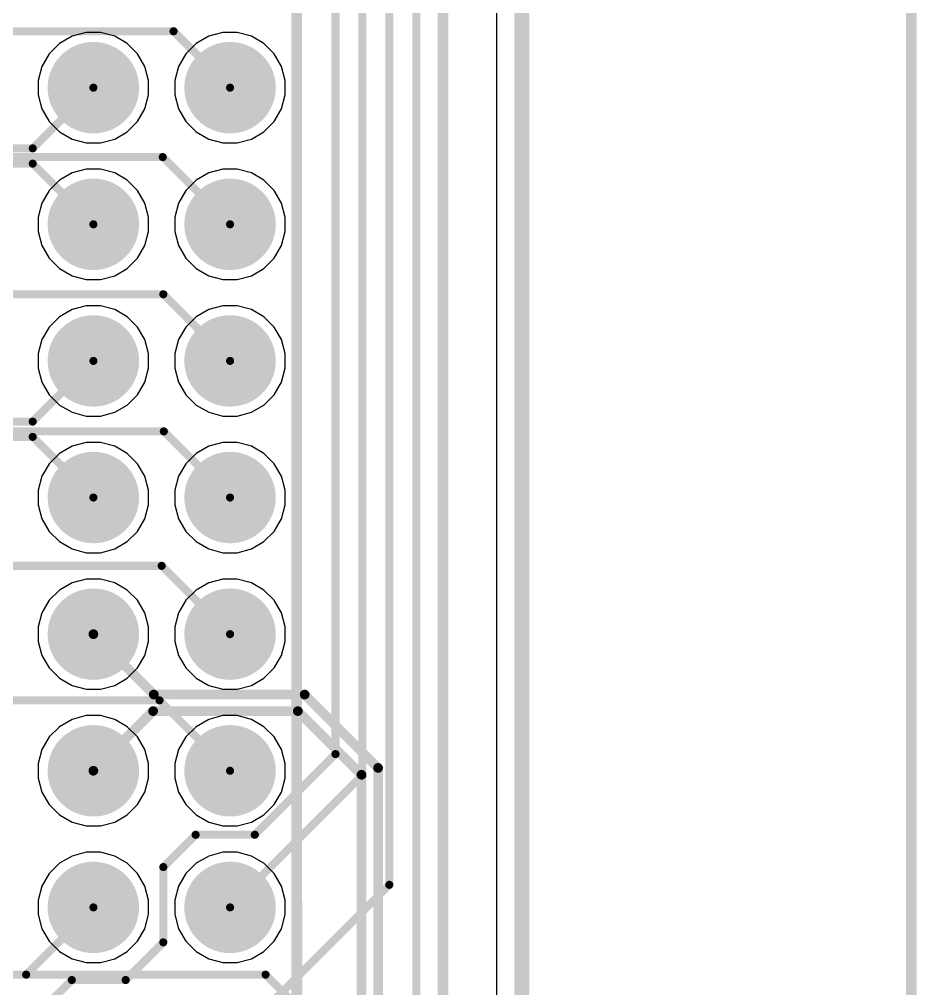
# Model space of a CAD drawing. Header units: inches. Extents: x 0 to 110, y 0 to 95.
# Drawn here: x 92.13 to 108.8, y 39.64 to 57.66 of the extents above; entities that cross this region are included whole.
import ezdxf

# ---------------------------------------------------------------- set-up
doc = ezdxf.new("R2010")
doc.units = ezdxf.units.IN
for name, color, linetype in [('Board Shape', 56, 'Continuous'), ('Bottom Layer', 5, 'Continuous'), ('Bottom Solder', 6, 'Continuous'), ('Int1', 16, 'Continuous'), ('Int2', 76, 'Continuous'), ('Mechanical 13', 56, 'Continuous'), ('Mechanical1', 6, 'Continuous'), ('Multi-Layer', 9, 'Continuous'), ('Pad Holes', 156, 'Continuous'), ('Top Layer', 1, 'Continuous'), ('Top Overlay', 2, 'Continuous'), ('Top Solder', 216, 'Continuous')]:
    doc.layers.add(name, color=color, linetype=linetype)

# ---------------------------------------------------------------- blocks, each defined once
blk = doc.blocks.new('DIN41612_48_3_____________________717')
at = {"layer": 'Bottom Layer'}
h = blk.add_hatch(color=5, dxfattribs=at)
edge = h.paths.add_edge_path()
edge.add_arc((-6.35, 8), 0.825, 0, 360)
h = blk.add_hatch(color=5, dxfattribs=at)
edge = h.paths.add_edge_path()
edge.add_arc((-3.81, 8), 0.825, 0, 360)
h = blk.add_hatch(color=5, dxfattribs=at)
edge = h.paths.add_edge_path()
edge.add_arc((-1.27, 8), 0.825, 0, 360)
h = blk.add_hatch(color=5, dxfattribs=at)
edge = h.paths.add_edge_path()
edge.add_arc((1.27, 8), 0.825, 0, 360)
h = blk.add_hatch(color=5, dxfattribs=at)
edge = h.paths.add_edge_path()
edge.add_arc((3.81, 8), 0.825, 0, 360)
h = blk.add_hatch(color=5, dxfattribs=at)
edge = h.paths.add_edge_path()
edge.add_arc((6.35, 8), 0.825, 0, 360)
h = blk.add_hatch(color=5, dxfattribs=at)
edge = h.paths.add_edge_path()
edge.add_arc((8.89, 8), 0.825, 0, 360)
h = blk.add_hatch(color=5, dxfattribs=at)
edge = h.paths.add_edge_path()
edge.add_arc((-6.35, 5.46), 0.825, 0, 360)
h = blk.add_hatch(color=5, dxfattribs=at)
edge = h.paths.add_edge_path()
edge.add_arc((-3.81, 5.46), 0.825, 0, 360)
h = blk.add_hatch(color=5, dxfattribs=at)
edge = h.paths.add_edge_path()
edge.add_arc((-1.27, 5.46), 0.825, 0, 360)
h = blk.add_hatch(color=5, dxfattribs=at)
edge = h.paths.add_edge_path()
edge.add_arc((1.27, 5.46), 0.825, 0, 360)
h = blk.add_hatch(color=5, dxfattribs=at)
edge = h.paths.add_edge_path()
edge.add_arc((3.81, 5.46), 0.825, 0, 360)
h = blk.add_hatch(color=5, dxfattribs=at)
edge = h.paths.add_edge_path()
edge.add_arc((6.35, 5.46), 0.825, 0, 360)
h = blk.add_hatch(color=5, dxfattribs=at)
edge = h.paths.add_edge_path()
edge.add_arc((8.89, 5.46), 0.825, 0, 360)
at = {"layer": 'Bottom Solder'}
h = blk.add_hatch(color=6, dxfattribs=at)
edge = h.paths.add_edge_path()
edge.add_arc((-6.35, 8), 0.85, 0, 360)
h = blk.add_hatch(color=6, dxfattribs=at)
edge = h.paths.add_edge_path()
edge.add_arc((-3.81, 8), 0.85, 0, 360)
h = blk.add_hatch(color=6, dxfattribs=at)
edge = h.paths.add_edge_path()
edge.add_arc((-1.27, 8), 0.85, 0, 360)
h = blk.add_hatch(color=6, dxfattribs=at)
edge = h.paths.add_edge_path()
edge.add_arc((1.27, 8), 0.85, 0, 360)
h = blk.add_hatch(color=6, dxfattribs=at)
edge = h.paths.add_edge_path()
edge.add_arc((3.81, 8), 0.85, 0, 360)
h = blk.add_hatch(color=6, dxfattribs=at)
edge = h.paths.add_edge_path()
edge.add_arc((6.35, 8), 0.85, 0, 360)
h = blk.add_hatch(color=6, dxfattribs=at)
edge = h.paths.add_edge_path()
edge.add_arc((8.89, 8), 0.85, 0, 360)
h = blk.add_hatch(color=6, dxfattribs=at)
edge = h.paths.add_edge_path()
edge.add_arc((-6.35, 5.46), 0.85, 0, 360)
h = blk.add_hatch(color=6, dxfattribs=at)
edge = h.paths.add_edge_path()
edge.add_arc((-3.81, 5.46), 0.85, 0, 360)
h = blk.add_hatch(color=6, dxfattribs=at)
edge = h.paths.add_edge_path()
edge.add_arc((-1.27, 5.46), 0.85, 0, 360)
h = blk.add_hatch(color=6, dxfattribs=at)
edge = h.paths.add_edge_path()
edge.add_arc((1.27, 5.46), 0.85, 0, 360)
h = blk.add_hatch(color=6, dxfattribs=at)
edge = h.paths.add_edge_path()
edge.add_arc((3.81, 5.46), 0.85, 0, 360)
h = blk.add_hatch(color=6, dxfattribs=at)
edge = h.paths.add_edge_path()
edge.add_arc((6.35, 5.46), 0.85, 0, 360)
h = blk.add_hatch(color=6, dxfattribs=at)
edge = h.paths.add_edge_path()
edge.add_arc((8.89, 5.46), 0.85, 0, 360)
at = {"layer": 'Int1'}
h = blk.add_hatch(color=16, dxfattribs=at)
edge = h.paths.add_edge_path()
edge.add_arc((-6.35, 8), 0.825, 0, 360)
h = blk.add_hatch(color=16, dxfattribs=at)
edge = h.paths.add_edge_path()
edge.add_arc((-3.81, 8), 0.825, 0, 360)
h = blk.add_hatch(color=16, dxfattribs=at)
edge = h.paths.add_edge_path()
edge.add_arc((-1.27, 8), 0.825, 0, 360)
h = blk.add_hatch(color=16, dxfattribs=at)
edge = h.paths.add_edge_path()
edge.add_arc((1.27, 8), 0.825, 0, 360)
h = blk.add_hatch(color=16, dxfattribs=at)
edge = h.paths.add_edge_path()
edge.add_arc((3.81, 8), 0.825, 0, 360)
h = blk.add_hatch(color=16, dxfattribs=at)
edge = h.paths.add_edge_path()
edge.add_arc((6.35, 8), 0.825, 0, 360)
h = blk.add_hatch(color=16, dxfattribs=at)
edge = h.paths.add_edge_path()
edge.add_arc((8.89, 8), 0.825, 0, 360)
h = blk.add_hatch(color=16, dxfattribs=at)
edge = h.paths.add_edge_path()
edge.add_arc((-6.35, 5.46), 0.825, 0, 360)
h = blk.add_hatch(color=16, dxfattribs=at)
edge = h.paths.add_edge_path()
edge.add_arc((-3.81, 5.46), 0.825, 0, 360)
h = blk.add_hatch(color=16, dxfattribs=at)
edge = h.paths.add_edge_path()
edge.add_arc((-1.27, 5.46), 0.825, 0, 360)
h = blk.add_hatch(color=16, dxfattribs=at)
edge = h.paths.add_edge_path()
edge.add_arc((1.27, 5.46), 0.825, 0, 360)
h = blk.add_hatch(color=16, dxfattribs=at)
edge = h.paths.add_edge_path()
edge.add_arc((3.81, 5.46), 0.825, 0, 360)
h = blk.add_hatch(color=16, dxfattribs=at)
edge = h.paths.add_edge_path()
edge.add_arc((6.35, 5.46), 0.825, 0, 360)
h = blk.add_hatch(color=16, dxfattribs=at)
edge = h.paths.add_edge_path()
edge.add_arc((8.89, 5.46), 0.825, 0, 360)
at = {"layer": 'Int2'}
h = blk.add_hatch(color=76, dxfattribs=at)
edge = h.paths.add_edge_path()
edge.add_arc((-6.35, 8), 0.825, 0, 360)
h = blk.add_hatch(color=76, dxfattribs=at)
edge = h.paths.add_edge_path()
edge.add_arc((-3.81, 8), 0.825, 0, 360)
h = blk.add_hatch(color=76, dxfattribs=at)
edge = h.paths.add_edge_path()
edge.add_arc((-1.27, 8), 0.825, 0, 360)
h = blk.add_hatch(color=76, dxfattribs=at)
edge = h.paths.add_edge_path()
edge.add_arc((1.27, 8), 0.825, 0, 360)
h = blk.add_hatch(color=76, dxfattribs=at)
edge = h.paths.add_edge_path()
edge.add_arc((3.81, 8), 0.825, 0, 360)
h = blk.add_hatch(color=76, dxfattribs=at)
edge = h.paths.add_edge_path()
edge.add_arc((6.35, 8), 0.825, 0, 360)
h = blk.add_hatch(color=76, dxfattribs=at)
edge = h.paths.add_edge_path()
edge.add_arc((8.89, 8), 0.825, 0, 360)
h = blk.add_hatch(color=76, dxfattribs=at)
edge = h.paths.add_edge_path()
edge.add_arc((-6.35, 5.46), 0.825, 0, 360)
h = blk.add_hatch(color=76, dxfattribs=at)
edge = h.paths.add_edge_path()
edge.add_arc((-3.81, 5.46), 0.825, 0, 360)
h = blk.add_hatch(color=76, dxfattribs=at)
edge = h.paths.add_edge_path()
edge.add_arc((-1.27, 5.46), 0.825, 0, 360)
h = blk.add_hatch(color=76, dxfattribs=at)
edge = h.paths.add_edge_path()
edge.add_arc((1.27, 5.46), 0.825, 0, 360)
h = blk.add_hatch(color=76, dxfattribs=at)
edge = h.paths.add_edge_path()
edge.add_arc((3.81, 5.46), 0.825, 0, 360)
h = blk.add_hatch(color=76, dxfattribs=at)
edge = h.paths.add_edge_path()
edge.add_arc((6.35, 5.46), 0.825, 0, 360)
h = blk.add_hatch(color=76, dxfattribs=at)
edge = h.paths.add_edge_path()
edge.add_arc((8.89, 5.46), 0.825, 0, 360)
at = {"layer": 'Multi-Layer'}
h = blk.add_hatch(color=9, dxfattribs=at)
edge = h.paths.add_edge_path()
edge.add_arc((-6.35, 8), 0.825, 0, 360)
h = blk.add_hatch(color=9, dxfattribs=at)
edge = h.paths.add_edge_path()
edge.add_arc((-3.81, 8), 0.825, 0, 360)
h = blk.add_hatch(color=9, dxfattribs=at)
edge = h.paths.add_edge_path()
edge.add_arc((-1.27, 8), 0.825, 0, 360)
h = blk.add_hatch(color=9, dxfattribs=at)
edge = h.paths.add_edge_path()
edge.add_arc((1.27, 8), 0.825, 0, 360)
h = blk.add_hatch(color=9, dxfattribs=at)
edge = h.paths.add_edge_path()
edge.add_arc((3.81, 8), 0.825, 0, 360)
h = blk.add_hatch(color=9, dxfattribs=at)
edge = h.paths.add_edge_path()
edge.add_arc((6.35, 8), 0.825, 0, 360)
h = blk.add_hatch(color=9, dxfattribs=at)
edge = h.paths.add_edge_path()
edge.add_arc((8.89, 8), 0.825, 0, 360)
h = blk.add_hatch(color=9, dxfattribs=at)
edge = h.paths.add_edge_path()
edge.add_arc((-6.35, 5.46), 0.825, 0, 360)
h = blk.add_hatch(color=9, dxfattribs=at)
edge = h.paths.add_edge_path()
edge.add_arc((-3.81, 5.46), 0.825, 0, 360)
h = blk.add_hatch(color=9, dxfattribs=at)
edge = h.paths.add_edge_path()
edge.add_arc((-1.27, 5.46), 0.825, 0, 360)
h = blk.add_hatch(color=9, dxfattribs=at)
edge = h.paths.add_edge_path()
edge.add_arc((1.27, 5.46), 0.825, 0, 360)
h = blk.add_hatch(color=9, dxfattribs=at)
edge = h.paths.add_edge_path()
edge.add_arc((3.81, 5.46), 0.825, 0, 360)
h = blk.add_hatch(color=9, dxfattribs=at)
edge = h.paths.add_edge_path()
edge.add_arc((6.35, 5.46), 0.825, 0, 360)
h = blk.add_hatch(color=9, dxfattribs=at)
edge = h.paths.add_edge_path()
edge.add_arc((8.89, 5.46), 0.825, 0, 360)
at = {"layer": 'Pad Holes'}
h = blk.add_hatch(color=7, dxfattribs=at)
edge = h.paths.add_edge_path()
edge.add_arc((-6.35, 8), 0.5, 0, 360)
h = blk.add_hatch(color=7, dxfattribs=at)
edge = h.paths.add_edge_path()
edge.add_arc((-3.81, 8), 0.5, 0, 360)
h = blk.add_hatch(color=7, dxfattribs=at)
edge = h.paths.add_edge_path()
edge.add_arc((-1.27, 8), 0.5, 0, 360)
h = blk.add_hatch(color=7, dxfattribs=at)
edge = h.paths.add_edge_path()
edge.add_arc((1.27, 8), 0.5, 0, 360)
h = blk.add_hatch(color=7, dxfattribs=at)
edge = h.paths.add_edge_path()
edge.add_arc((3.81, 8), 0.5, 0, 360)
h = blk.add_hatch(color=7, dxfattribs=at)
edge = h.paths.add_edge_path()
edge.add_arc((6.35, 8), 0.5, 0, 360)
h = blk.add_hatch(color=7, dxfattribs=at)
edge = h.paths.add_edge_path()
edge.add_arc((8.89, 8), 0.5, 0, 360)
h = blk.add_hatch(color=7, dxfattribs=at)
edge = h.paths.add_edge_path()
edge.add_arc((-6.35, 5.46), 0.5, 0, 360)
h = blk.add_hatch(color=7, dxfattribs=at)
edge = h.paths.add_edge_path()
edge.add_arc((-3.81, 5.46), 0.5, 0, 360)
h = blk.add_hatch(color=7, dxfattribs=at)
edge = h.paths.add_edge_path()
edge.add_arc((-1.27, 5.46), 0.5, 0, 360)
h = blk.add_hatch(color=7, dxfattribs=at)
edge = h.paths.add_edge_path()
edge.add_arc((1.27, 5.46), 0.5, 0, 360)
h = blk.add_hatch(color=7, dxfattribs=at)
edge = h.paths.add_edge_path()
edge.add_arc((3.81, 5.46), 0.5, 0, 360)
h = blk.add_hatch(color=7, dxfattribs=at)
edge = h.paths.add_edge_path()
edge.add_arc((6.35, 5.46), 0.5, 0, 360)
h = blk.add_hatch(color=7, dxfattribs=at)
edge = h.paths.add_edge_path()
edge.add_arc((8.89, 5.46), 0.5, 0, 360)
at = {"layer": 'Top Layer'}
h = blk.add_hatch(color=1, dxfattribs=at)
edge = h.paths.add_edge_path()
edge.add_arc((-6.35, 8), 0.825, 0, 360)
h = blk.add_hatch(color=1, dxfattribs=at)
edge = h.paths.add_edge_path()
edge.add_arc((-3.81, 8), 0.825, 0, 360)
h = blk.add_hatch(color=1, dxfattribs=at)
edge = h.paths.add_edge_path()
edge.add_arc((-1.27, 8), 0.825, 0, 360)
h = blk.add_hatch(color=1, dxfattribs=at)
edge = h.paths.add_edge_path()
edge.add_arc((1.27, 8), 0.825, 0, 360)
h = blk.add_hatch(color=1, dxfattribs=at)
edge = h.paths.add_edge_path()
edge.add_arc((3.81, 8), 0.825, 0, 360)
h = blk.add_hatch(color=1, dxfattribs=at)
edge = h.paths.add_edge_path()
edge.add_arc((6.35, 8), 0.825, 0, 360)
h = blk.add_hatch(color=1, dxfattribs=at)
edge = h.paths.add_edge_path()
edge.add_arc((8.89, 8), 0.825, 0, 360)
h = blk.add_hatch(color=1, dxfattribs=at)
edge = h.paths.add_edge_path()
edge.add_arc((-6.35, 5.46), 0.825, 0, 360)
h = blk.add_hatch(color=1, dxfattribs=at)
edge = h.paths.add_edge_path()
edge.add_arc((-3.81, 5.46), 0.825, 0, 360)
h = blk.add_hatch(color=1, dxfattribs=at)
edge = h.paths.add_edge_path()
edge.add_arc((-1.27, 5.46), 0.825, 0, 360)
h = blk.add_hatch(color=1, dxfattribs=at)
edge = h.paths.add_edge_path()
edge.add_arc((1.27, 5.46), 0.825, 0, 360)
h = blk.add_hatch(color=1, dxfattribs=at)
edge = h.paths.add_edge_path()
edge.add_arc((3.81, 5.46), 0.825, 0, 360)
h = blk.add_hatch(color=1, dxfattribs=at)
edge = h.paths.add_edge_path()
edge.add_arc((6.35, 5.46), 0.825, 0, 360)
h = blk.add_hatch(color=1, dxfattribs=at)
edge = h.paths.add_edge_path()
edge.add_arc((8.89, 5.46), 0.825, 0, 360)
at = {"layer": 'Top Solder'}
h = blk.add_hatch(color=216, dxfattribs=at)
edge = h.paths.add_edge_path()
edge.add_arc((-6.35, 8), 0.85, 0, 360)
h = blk.add_hatch(color=216, dxfattribs=at)
edge = h.paths.add_edge_path()
edge.add_arc((-3.81, 8), 0.85, 0, 360)
h = blk.add_hatch(color=216, dxfattribs=at)
edge = h.paths.add_edge_path()
edge.add_arc((-1.27, 8), 0.85, 0, 360)
h = blk.add_hatch(color=216, dxfattribs=at)
edge = h.paths.add_edge_path()
edge.add_arc((1.27, 8), 0.85, 0, 360)
h = blk.add_hatch(color=216, dxfattribs=at)
edge = h.paths.add_edge_path()
edge.add_arc((3.81, 8), 0.85, 0, 360)
h = blk.add_hatch(color=216, dxfattribs=at)
edge = h.paths.add_edge_path()
edge.add_arc((6.35, 8), 0.85, 0, 360)
h = blk.add_hatch(color=216, dxfattribs=at)
edge = h.paths.add_edge_path()
edge.add_arc((8.89, 8), 0.85, 0, 360)
h = blk.add_hatch(color=216, dxfattribs=at)
edge = h.paths.add_edge_path()
edge.add_arc((-6.35, 5.46), 0.85, 0, 360)
h = blk.add_hatch(color=216, dxfattribs=at)
edge = h.paths.add_edge_path()
edge.add_arc((-3.81, 5.46), 0.85, 0, 360)
h = blk.add_hatch(color=216, dxfattribs=at)
edge = h.paths.add_edge_path()
edge.add_arc((-1.27, 5.46), 0.85, 0, 360)
h = blk.add_hatch(color=216, dxfattribs=at)
edge = h.paths.add_edge_path()
edge.add_arc((1.27, 5.46), 0.85, 0, 360)
h = blk.add_hatch(color=216, dxfattribs=at)
edge = h.paths.add_edge_path()
edge.add_arc((3.81, 5.46), 0.85, 0, 360)
h = blk.add_hatch(color=216, dxfattribs=at)
edge = h.paths.add_edge_path()
edge.add_arc((6.35, 5.46), 0.85, 0, 360)
h = blk.add_hatch(color=216, dxfattribs=at)
edge = h.paths.add_edge_path()
edge.add_arc((8.89, 5.46), 0.85, 0, 360)
at = {"layer": 'Mechanical 13'}
for points in [[(-26.6, 0, 0.2, 0.2, 0), (36, 0, 0.2, 0.2, 0)], [(-23.4, -7.2, 0.2, 0.2, 0), (23.4, -7.2, 0.2, 0.2, 0)]]:
    blk.add_lwpolyline(points, format="xyseb", dxfattribs=at)
at = {"layer": 'Top Overlay'}
blk.add_lwpolyline([(21.5, 4.226, 0.2, 0.2, 0), (-21.5, 4.216, 0.2, 0.2, 0)], format="xyseb", dxfattribs=at)

msp = doc.modelspace()

# ---------------------------------------------------------------- linework, layer by layer
at = {"layer": 'Board Shape'}
msp.add_lwpolyline([(101.4, 18.8, 0.15, 0.15, 0), (101.4, 76.2, 0.15, 0.15, 0)], format="xyseb", dxfattribs=at)
at = {"layer": 'Bottom Layer'}
for points in [[(92.372, 55.262, 0.15, 0.15, 0), (93.5, 56.39, 0.15, 0.15, 0)], [(88.14, 55.262, 0.15, 0.15, 0), (92.372, 55.262, 0.15, 0.15, 0)], [(88.022, 54.978, 0.15, 0.15, 0), (92.372, 54.978, 0.15, 0.15, 0)], [(92.372, 54.978, 0.15, 0.15, 0), (93.5, 53.85, 0.15, 0.15, 0)], [(92.372, 50.182, 0.15, 0.15, 0), (93.5, 51.31, 0.15, 0.15, 0)], [(90.118, 50.182, 0.15, 0.15, 0), (92.372, 50.182, 0.15, 0.15, 0)], [(90, 49.898, 0.15, 0.15, 0), (92.372, 49.898, 0.15, 0.15, 0)], [(92.372, 49.898, 0.15, 0.15, 0), (93.5, 48.77, 0.15, 0.15, 0)], [(93.5, 46.23, 0.18, 0.18, 0), (94.623, 45.107, 0.18, 0.18, 0)], [(94.623, 45.107, 0.18, 0.18, 0), (97.427, 45.107, 0.18, 0.18, 0)], [(97.427, 45.107, 0.18, 0.18, 0), (98.791, 43.743, 0.18, 0.18, 0)], [(93.5, 43.69, 0.18, 0.18, 0), (94.61, 44.8, 0.18, 0.18, 0)], [(94.61, 44.8, 0.18, 0.18, 0), (97.3, 44.8, 0.18, 0.18, 0)], [(97.3, 44.8, 0.18, 0.18, 0), (98.484, 43.616, 0.18, 0.18, 0)], [(98.791, 32.423, 0.18, 0.18, 0), (98.791, 43.743, 0.18, 0.18, 0)], [(98.484, 32.423, 0.18, 0.18, 0), (98.484, 43.616, 0.18, 0.18, 0)], [(63, 39.9, 0.15, 0.15, 0), (96.7, 39.9, 0.15, 0.15, 0)], [(96.7, 39.9, 0.15, 0.15, 0), (97.4, 39.2, 0.15, 0.15, 0)]]:
    msp.add_lwpolyline(points, format="xyseb", dxfattribs=at)
for points in [[(93.463, 56.39, 0.075, 0.075, 1), (93.538, 56.39, 0.075, 0.075, 1)], [(92.335, 55.262, 0.075, 0.075, 1), (92.41, 55.262, 0.075, 0.075, 1)], [(92.335, 55.262, 0.075, 0.075, 1), (92.41, 55.262, 0.075, 0.075, 1)], [(92.335, 54.978, 0.075, 0.075, 1), (92.41, 54.978, 0.075, 0.075, 1)], [(92.335, 54.978, 0.075, 0.075, 1), (92.41, 54.978, 0.075, 0.075, 1)], [(93.463, 53.85, 0.075, 0.075, 1), (93.538, 53.85, 0.075, 0.075, 1)], [(93.463, 51.31, 0.075, 0.075, 1), (93.538, 51.31, 0.075, 0.075, 1)], [(92.335, 50.182, 0.075, 0.075, 1), (92.41, 50.182, 0.075, 0.075, 1)], [(92.335, 50.182, 0.075, 0.075, 1), (92.41, 50.182, 0.075, 0.075, 1)], [(92.335, 49.898, 0.075, 0.075, 1), (92.41, 49.898, 0.075, 0.075, 1)], [(92.335, 49.898, 0.075, 0.075, 1), (92.41, 49.898, 0.075, 0.075, 1)], [(93.463, 48.77, 0.075, 0.075, 1), (93.538, 48.77, 0.075, 0.075, 1)], [(93.455, 46.23, 0.09, 0.09, 1), (93.545, 46.23, 0.09, 0.09, 1)], [(94.578, 45.107, 0.09, 0.09, 1), (94.668, 45.107, 0.09, 0.09, 1)], [(94.578, 45.107, 0.09, 0.09, 1), (94.668, 45.107, 0.09, 0.09, 1)], [(97.382, 45.107, 0.09, 0.09, 1), (97.472, 45.107, 0.09, 0.09, 1)], [(97.382, 45.107, 0.09, 0.09, 1), (97.472, 45.107, 0.09, 0.09, 1)], [(94.565, 44.8, 0.09, 0.09, 1), (94.655, 44.8, 0.09, 0.09, 1)], [(94.565, 44.8, 0.09, 0.09, 1), (94.655, 44.8, 0.09, 0.09, 1)], [(97.255, 44.8, 0.09, 0.09, 1), (97.345, 44.8, 0.09, 0.09, 1)], [(97.255, 44.8, 0.09, 0.09, 1), (97.345, 44.8, 0.09, 0.09, 1)], [(98.746, 43.743, 0.09, 0.09, 1), (98.836, 43.743, 0.09, 0.09, 1)], [(98.746, 43.743, 0.09, 0.09, 1), (98.836, 43.743, 0.09, 0.09, 1)], [(93.455, 43.69, 0.09, 0.09, 1), (93.545, 43.69, 0.09, 0.09, 1)], [(98.439, 43.616, 0.09, 0.09, 1), (98.529, 43.616, 0.09, 0.09, 1)], [(98.439, 43.616, 0.09, 0.09, 1), (98.529, 43.616, 0.09, 0.09, 1)], [(96.663, 39.9, 0.075, 0.075, 1), (96.738, 39.9, 0.075, 0.075, 1)], [(96.663, 39.9, 0.075, 0.075, 1), (96.738, 39.9, 0.075, 0.075, 1)]]:
    msp.add_lwpolyline(points, format="xyseb", close=True, dxfattribs=at)
at = {"layer": 'Int1'}
for p, q in [((100.992, 76.2), (100.992, 18.8)), ((93.104, 57.345), (92.871, 57.21)), ((93.365, 57.415), (93.104, 57.345)), ((93.635, 57.415), (93.365, 57.415)), ((93.896, 57.345), (93.635, 57.415)), ((94.129, 57.21), (93.896, 57.345)), ((95.644, 57.345), (95.411, 57.21)), ((95.905, 57.415), (95.644, 57.345)), ((96.175, 57.415), (95.905, 57.415)), ((96.436, 57.345), (96.175, 57.415)), ((96.669, 57.21), (96.436, 57.345)), ((92.871, 57.21), (92.68, 57.019)), ((94.32, 57.019), (94.129, 57.21)), ((95.411, 57.21), (95.22, 57.019)), ((96.86, 57.019), (96.669, 57.21)), ((92.68, 57.019), (92.545, 56.786)), ((94.455, 56.786), (94.32, 57.019)), ((95.22, 57.019), (95.085, 56.786)), ((96.995, 56.786), (96.86, 57.019)), ((92.545, 56.786), (92.475, 56.525)), ((94.525, 56.525), (94.455, 56.786)), ((95.085, 56.786), (95.015, 56.525)), ((97.065, 56.525), (96.995, 56.786)), ((92.475, 56.525), (92.475, 56.255)), ((94.525, 56.255), (94.525, 56.525)), ((95.015, 56.525), (95.015, 56.255)), ((97.065, 56.255), (97.065, 56.525)), ((92.475, 56.255), (92.545, 55.994)), ((94.455, 55.994), (94.525, 56.255)), ((95.015, 56.255), (95.085, 55.994)), ((96.995, 55.994), (97.065, 56.255)), ((92.545, 55.994), (92.68, 55.761)), ((94.32, 55.761), (94.455, 55.994)), ((95.085, 55.994), (95.22, 55.761)), ((96.86, 55.761), (96.995, 55.994)), ((92.68, 55.761), (92.871, 55.57)), ((94.129, 55.57), (94.32, 55.761)), ((95.22, 55.761), (95.411, 55.57)), ((96.669, 55.57), (96.86, 55.761)), ((92.871, 55.57), (93.104, 55.435)), ((93.896, 55.435), (94.129, 55.57)), ((95.411, 55.57), (95.644, 55.435)), ((96.436, 55.435), (96.669, 55.57)), ((93.104, 55.435), (93.365, 55.365)), ((93.365, 55.365), (93.635, 55.365)), ((93.635, 55.365), (93.896, 55.435)), ((95.644, 55.435), (95.905, 55.365)), ((95.905, 55.365), (96.175, 55.365)), ((96.175, 55.365), (96.436, 55.435)), ((93.104, 54.805), (92.871, 54.67)), ((93.365, 54.875), (93.104, 54.805)), ((93.635, 54.875), (93.365, 54.875)), ((93.896, 54.805), (93.635, 54.875)), ((94.129, 54.67), (93.896, 54.805)), ((95.644, 54.805), (95.411, 54.67)), ((95.905, 54.875), (95.644, 54.805)), ((96.175, 54.875), (95.905, 54.875)), ((96.436, 54.805), (96.175, 54.875)), ((96.669, 54.67), (96.436, 54.805)), ((92.871, 54.67), (92.68, 54.479)), ((94.32, 54.479), (94.129, 54.67)), ((95.411, 54.67), (95.22, 54.479)), ((96.86, 54.479), (96.669, 54.67)), ((92.68, 54.479), (92.545, 54.246)), ((94.455, 54.246), (94.32, 54.479)), ((95.22, 54.479), (95.085, 54.246)), ((96.995, 54.246), (96.86, 54.479)), ((92.545, 54.246), (92.475, 53.985)), ((94.525, 53.985), (94.455, 54.246)), ((95.085, 54.246), (95.015, 53.985)), ((97.065, 53.985), (96.995, 54.246)), ((92.475, 53.985), (92.475, 53.715)), ((94.525, 53.715), (94.525, 53.985)), ((95.015, 53.985), (95.015, 53.715)), ((97.065, 53.715), (97.065, 53.985)), ((92.475, 53.715), (92.545, 53.454)), ((94.455, 53.454), (94.525, 53.715)), ((95.015, 53.715), (95.085, 53.454)), ((96.995, 53.454), (97.065, 53.715)), ((92.545, 53.454), (92.68, 53.221)), ((94.32, 53.221), (94.455, 53.454)), ((95.085, 53.454), (95.22, 53.221)), ((96.86, 53.221), (96.995, 53.454)), ((92.68, 53.221), (92.871, 53.03)), ((94.129, 53.03), (94.32, 53.221)), ((95.22, 53.221), (95.411, 53.03)), ((96.669, 53.03), (96.86, 53.221)), ((92.871, 53.03), (93.104, 52.895)), ((93.896, 52.895), (94.129, 53.03)), ((95.411, 53.03), (95.644, 52.895)), ((96.436, 52.895), (96.669, 53.03)), ((93.104, 52.895), (93.365, 52.825)), ((93.365, 52.825), (93.635, 52.825)), ((93.635, 52.825), (93.896, 52.895)), ((95.644, 52.895), (95.905, 52.825)), ((95.905, 52.825), (96.175, 52.825)), ((96.175, 52.825), (96.436, 52.895)), ((93.104, 52.265), (92.871, 52.13)), ((93.365, 52.335), (93.104, 52.265)), ((93.635, 52.335), (93.365, 52.335)), ((93.896, 52.265), (93.635, 52.335)), ((94.129, 52.13), (93.896, 52.265)), ((95.644, 52.265), (95.411, 52.13)), ((95.905, 52.335), (95.644, 52.265)), ((96.175, 52.335), (95.905, 52.335)), ((96.436, 52.265), (96.175, 52.335)), ((96.669, 52.13), (96.436, 52.265)), ((92.871, 52.13), (92.68, 51.939)), ((94.32, 51.939), (94.129, 52.13)), ((95.411, 52.13), (95.22, 51.939)), ((96.86, 51.939), (96.669, 52.13)), ((92.68, 51.939), (92.545, 51.706)), ((94.455, 51.706), (94.32, 51.939)), ((95.22, 51.939), (95.085, 51.706)), ((96.995, 51.706), (96.86, 51.939)), ((92.545, 51.706), (92.475, 51.445)), ((94.525, 51.445), (94.455, 51.706)), ((95.085, 51.706), (95.015, 51.445)), ((97.065, 51.445), (96.995, 51.706)), ((92.475, 51.445), (92.475, 51.175)), ((94.525, 51.175), (94.525, 51.445)), ((95.015, 51.445), (95.015, 51.175)), ((97.065, 51.175), (97.065, 51.445)), ((92.475, 51.175), (92.545, 50.914)), ((94.455, 50.914), (94.525, 51.175)), ((95.015, 51.175), (95.085, 50.914)), ((96.995, 50.914), (97.065, 51.175)), ((92.545, 50.914), (92.68, 50.681)), ((94.32, 50.681), (94.455, 50.914)), ((95.085, 50.914), (95.22, 50.681)), ((96.86, 50.681), (96.995, 50.914)), ((92.68, 50.681), (92.871, 50.49)), ((94.129, 50.49), (94.32, 50.681)), ((95.22, 50.681), (95.411, 50.49)), ((96.669, 50.49), (96.86, 50.681)), ((92.871, 50.49), (93.104, 50.355)), ((93.896, 50.355), (94.129, 50.49)), ((95.411, 50.49), (95.644, 50.355)), ((96.436, 50.355), (96.669, 50.49)), ((93.104, 50.355), (93.365, 50.285)), ((93.365, 50.285), (93.635, 50.285)), ((93.635, 50.285), (93.896, 50.355)), ((95.644, 50.355), (95.905, 50.285)), ((95.905, 50.285), (96.175, 50.285)), ((96.175, 50.285), (96.436, 50.355)), ((93.365, 49.795), (93.104, 49.725)), ((93.635, 49.795), (93.365, 49.795)), ((93.896, 49.725), (93.635, 49.795)), ((95.905, 49.795), (95.644, 49.725)), ((96.175, 49.795), (95.905, 49.795)), ((96.436, 49.725), (96.175, 49.795)), ((92.871, 49.59), (92.68, 49.399)), ((93.104, 49.725), (92.871, 49.59)), ((94.129, 49.59), (93.896, 49.725)), ((94.32, 49.399), (94.129, 49.59)), ((95.411, 49.59), (95.22, 49.399)), ((95.644, 49.725), (95.411, 49.59)), ((96.669, 49.59), (96.436, 49.725)), ((96.86, 49.399), (96.669, 49.59)), ((92.68, 49.399), (92.545, 49.166)), ((94.455, 49.166), (94.32, 49.399)), ((95.22, 49.399), (95.085, 49.166)), ((96.995, 49.166), (96.86, 49.399)), ((92.545, 49.166), (92.475, 48.905)), ((94.525, 48.905), (94.455, 49.166)), ((95.085, 49.166), (95.015, 48.905)), ((97.065, 48.905), (96.995, 49.166)), ((92.475, 48.905), (92.475, 48.635)), ((94.525, 48.635), (94.525, 48.905)), ((95.015, 48.905), (95.015, 48.635)), ((97.065, 48.635), (97.065, 48.905)), ((92.475, 48.635), (92.545, 48.374)), ((94.455, 48.374), (94.525, 48.635)), ((95.015, 48.635), (95.085, 48.374)), ((96.995, 48.374), (97.065, 48.635)), ((92.545, 48.374), (92.68, 48.141)), ((94.32, 48.141), (94.455, 48.374)), ((95.085, 48.374), (95.22, 48.141)), ((96.86, 48.141), (96.995, 48.374)), ((92.68, 48.141), (92.871, 47.95)), ((94.129, 47.95), (94.32, 48.141)), ((95.22, 48.141), (95.411, 47.95)), ((96.669, 47.95), (96.86, 48.141)), ((92.871, 47.95), (93.104, 47.815)), ((93.896, 47.815), (94.129, 47.95)), ((95.411, 47.95), (95.644, 47.815)), ((96.436, 47.815), (96.669, 47.95)), ((93.104, 47.815), (93.365, 47.745)), ((93.635, 47.745), (93.896, 47.815)), ((95.644, 47.815), (95.905, 47.745)), ((96.175, 47.745), (96.436, 47.815)), ((93.365, 47.745), (93.635, 47.745)), ((95.905, 47.745), (96.175, 47.745)), ((93.365, 47.255), (93.104, 47.185)), ((93.635, 47.255), (93.365, 47.255)), ((93.896, 47.185), (93.635, 47.255)), ((95.905, 47.255), (95.644, 47.185)), ((96.175, 47.255), (95.905, 47.255)), ((96.436, 47.185), (96.175, 47.255)), ((92.871, 47.05), (92.68, 46.859)), ((93.104, 47.185), (92.871, 47.05)), ((94.129, 47.05), (93.896, 47.185)), ((94.32, 46.859), (94.129, 47.05)), ((95.411, 47.05), (95.22, 46.859)), ((95.644, 47.185), (95.411, 47.05)), ((96.669, 47.05), (96.436, 47.185)), ((96.86, 46.859), (96.669, 47.05)), ((92.68, 46.859), (92.545, 46.626)), ((94.455, 46.626), (94.32, 46.859)), ((95.22, 46.859), (95.085, 46.626)), ((96.995, 46.626), (96.86, 46.859)), ((92.545, 46.626), (92.475, 46.365)), ((94.525, 46.365), (94.455, 46.626)), ((95.085, 46.626), (95.015, 46.365)), ((97.065, 46.365), (96.995, 46.626)), ((92.475, 46.365), (92.475, 46.095)), ((94.525, 46.095), (94.525, 46.365)), ((95.015, 46.365), (95.015, 46.095)), ((97.065, 46.095), (97.065, 46.365)), ((92.475, 46.095), (92.545, 45.834)), ((94.455, 45.834), (94.525, 46.095)), ((95.015, 46.095), (95.085, 45.834)), ((96.995, 45.834), (97.065, 46.095)), ((92.545, 45.834), (92.68, 45.601)), ((94.32, 45.601), (94.455, 45.834)), ((95.085, 45.834), (95.22, 45.601)), ((96.86, 45.601), (96.995, 45.834)), ((92.68, 45.601), (92.871, 45.41)), ((94.129, 45.41), (94.32, 45.601)), ((95.22, 45.601), (95.411, 45.41)), ((96.669, 45.41), (96.86, 45.601)), ((92.871, 45.41), (93.104, 45.275)), ((93.104, 45.275), (93.365, 45.205)), ((93.635, 45.205), (93.896, 45.275)), ((93.896, 45.275), (94.129, 45.41)), ((95.411, 45.41), (95.644, 45.275)), ((95.644, 45.275), (95.905, 45.205)), ((96.175, 45.205), (96.436, 45.275)), ((96.436, 45.275), (96.669, 45.41)), ((93.365, 45.205), (93.635, 45.205)), ((95.905, 45.205), (96.175, 45.205)), ((93.365, 44.715), (93.104, 44.645)), ((93.635, 44.715), (93.365, 44.715)), ((93.896, 44.645), (93.635, 44.715)), ((95.905, 44.715), (95.644, 44.645)), ((96.175, 44.715), (95.905, 44.715)), ((96.436, 44.645), (96.175, 44.715)), ((92.871, 44.51), (92.68, 44.319)), ((93.104, 44.645), (92.871, 44.51)), ((94.129, 44.51), (93.896, 44.645)), ((94.32, 44.319), (94.129, 44.51)), ((95.411, 44.51), (95.22, 44.319)), ((95.644, 44.645), (95.411, 44.51)), ((96.669, 44.51), (96.436, 44.645)), ((96.86, 44.319), (96.669, 44.51)), ((92.68, 44.319), (92.545, 44.086)), ((94.455, 44.086), (94.32, 44.319)), ((95.22, 44.319), (95.085, 44.086)), ((96.995, 44.086), (96.86, 44.319)), ((92.545, 44.086), (92.475, 43.825)), ((94.525, 43.825), (94.455, 44.086)), ((95.085, 44.086), (95.015, 43.825)), ((97.065, 43.825), (96.995, 44.086)), ((92.475, 43.825), (92.475, 43.555)), ((94.525, 43.555), (94.525, 43.825)), ((95.015, 43.825), (95.015, 43.555)), ((97.065, 43.555), (97.065, 43.825)), ((92.475, 43.555), (92.545, 43.294)), ((94.455, 43.294), (94.525, 43.555)), ((95.015, 43.555), (95.085, 43.294)), ((96.995, 43.294), (97.065, 43.555)), ((92.545, 43.294), (92.68, 43.061)), ((94.32, 43.061), (94.455, 43.294)), ((95.085, 43.294), (95.22, 43.061)), ((96.86, 43.061), (96.995, 43.294)), ((92.68, 43.061), (92.871, 42.87)), ((94.129, 42.87), (94.32, 43.061)), ((95.22, 43.061), (95.411, 42.87)), ((96.669, 42.87), (96.86, 43.061)), ((92.871, 42.87), (93.104, 42.735)), ((93.104, 42.735), (93.365, 42.665)), ((93.635, 42.665), (93.896, 42.735)), ((93.896, 42.735), (94.129, 42.87)), ((95.411, 42.87), (95.644, 42.735)), ((95.644, 42.735), (95.905, 42.665)), ((96.175, 42.665), (96.436, 42.735)), ((96.436, 42.735), (96.669, 42.87)), ((93.365, 42.665), (93.635, 42.665)), ((95.905, 42.665), (96.175, 42.665)), ((93.365, 42.175), (93.104, 42.105)), ((93.635, 42.175), (93.365, 42.175)), ((93.896, 42.105), (93.635, 42.175)), ((95.905, 42.175), (95.644, 42.105)), ((96.175, 42.175), (95.905, 42.175)), ((96.436, 42.105), (96.175, 42.175)), ((93.104, 42.105), (92.871, 41.97)), ((94.129, 41.97), (93.896, 42.105)), ((95.644, 42.105), (95.411, 41.97)), ((96.669, 41.97), (96.436, 42.105)), ((92.871, 41.97), (92.68, 41.779)), ((94.32, 41.779), (94.129, 41.97)), ((95.411, 41.97), (95.22, 41.779)), ((96.86, 41.779), (96.669, 41.97)), ((92.68, 41.779), (92.545, 41.546)), ((94.455, 41.546), (94.32, 41.779)), ((95.22, 41.779), (95.085, 41.546)), ((96.995, 41.546), (96.86, 41.779)), ((92.545, 41.546), (92.475, 41.285)), ((94.525, 41.285), (94.455, 41.546)), ((95.085, 41.546), (95.015, 41.285)), ((97.065, 41.285), (96.995, 41.546)), ((92.475, 41.285), (92.475, 41.015)), ((94.525, 41.015), (94.525, 41.285)), ((95.015, 41.285), (95.015, 41.015)), ((97.065, 41.015), (97.065, 41.285)), ((92.475, 41.015), (92.545, 40.754)), ((94.455, 40.754), (94.525, 41.015)), ((95.015, 41.015), (95.085, 40.754)), ((96.995, 40.754), (97.065, 41.015)), ((92.545, 40.754), (92.68, 40.521)), ((94.32, 40.521), (94.455, 40.754)), ((95.085, 40.754), (95.22, 40.521)), ((96.86, 40.521), (96.995, 40.754)), ((92.68, 40.521), (92.871, 40.33)), ((94.129, 40.33), (94.32, 40.521)), ((95.22, 40.521), (95.411, 40.33)), ((96.669, 40.33), (96.86, 40.521)), ((92.871, 40.33), (93.104, 40.195)), ((93.104, 40.195), (93.365, 40.125)), ((93.635, 40.125), (93.896, 40.195)), ((93.896, 40.195), (94.129, 40.33)), ((95.411, 40.33), (95.644, 40.195)), ((95.644, 40.195), (95.905, 40.125)), ((96.175, 40.125), (96.436, 40.195)), ((96.436, 40.195), (96.669, 40.33)), ((93.365, 40.125), (93.635, 40.125)), ((95.905, 40.125), (96.175, 40.125))]:
    msp.add_line(p, q, dxfattribs=at)
at = {"layer": 'Int2'}
for p, q in [((100.992, 76.2), (100.992, 18.8)), ((93.104, 57.345), (92.871, 57.21)), ((93.365, 57.415), (93.104, 57.345)), ((93.635, 57.415), (93.365, 57.415)), ((93.896, 57.345), (93.635, 57.415)), ((94.129, 57.21), (93.896, 57.345)), ((95.644, 57.345), (95.411, 57.21)), ((95.905, 57.415), (95.644, 57.345)), ((96.175, 57.415), (95.905, 57.415)), ((96.436, 57.345), (96.175, 57.415)), ((96.669, 57.21), (96.436, 57.345)), ((92.871, 57.21), (92.68, 57.019)), ((94.32, 57.019), (94.129, 57.21)), ((95.411, 57.21), (95.22, 57.019)), ((96.86, 57.019), (96.669, 57.21)), ((92.68, 57.019), (92.545, 56.786)), ((94.455, 56.786), (94.32, 57.019)), ((95.22, 57.019), (95.085, 56.786)), ((96.995, 56.786), (96.86, 57.019)), ((92.545, 56.786), (92.475, 56.525)), ((94.525, 56.525), (94.455, 56.786)), ((95.085, 56.786), (95.015, 56.525)), ((97.065, 56.525), (96.995, 56.786)), ((92.475, 56.525), (92.475, 56.255)), ((94.525, 56.255), (94.525, 56.525)), ((95.015, 56.525), (95.015, 56.255)), ((97.065, 56.255), (97.065, 56.525)), ((92.475, 56.255), (92.545, 55.994)), ((94.455, 55.994), (94.525, 56.255)), ((95.015, 56.255), (95.085, 55.994)), ((96.995, 55.994), (97.065, 56.255)), ((92.545, 55.994), (92.68, 55.761)), ((94.32, 55.761), (94.455, 55.994)), ((95.085, 55.994), (95.22, 55.761)), ((96.86, 55.761), (96.995, 55.994)), ((92.68, 55.761), (92.871, 55.57)), ((94.129, 55.57), (94.32, 55.761)), ((95.22, 55.761), (95.411, 55.57)), ((96.669, 55.57), (96.86, 55.761)), ((92.871, 55.57), (93.104, 55.435)), ((93.896, 55.435), (94.129, 55.57)), ((95.411, 55.57), (95.644, 55.435)), ((96.436, 55.435), (96.669, 55.57)), ((93.104, 55.435), (93.365, 55.365)), ((93.365, 55.365), (93.635, 55.365)), ((93.635, 55.365), (93.896, 55.435)), ((95.644, 55.435), (95.905, 55.365)), ((95.905, 55.365), (96.175, 55.365)), ((96.175, 55.365), (96.436, 55.435)), ((93.104, 54.805), (92.871, 54.67)), ((93.365, 54.875), (93.104, 54.805)), ((93.635, 54.875), (93.365, 54.875)), ((93.896, 54.805), (93.635, 54.875)), ((94.129, 54.67), (93.896, 54.805)), ((95.644, 54.805), (95.411, 54.67)), ((95.905, 54.875), (95.644, 54.805)), ((96.175, 54.875), (95.905, 54.875)), ((96.436, 54.805), (96.175, 54.875)), ((96.669, 54.67), (96.436, 54.805)), ((92.871, 54.67), (92.68, 54.479)), ((94.32, 54.479), (94.129, 54.67)), ((95.411, 54.67), (95.22, 54.479)), ((96.86, 54.479), (96.669, 54.67)), ((92.68, 54.479), (92.545, 54.246)), ((94.455, 54.246), (94.32, 54.479)), ((95.22, 54.479), (95.085, 54.246)), ((96.995, 54.246), (96.86, 54.479)), ((92.545, 54.246), (92.475, 53.985)), ((94.525, 53.985), (94.455, 54.246)), ((95.085, 54.246), (95.015, 53.985)), ((97.065, 53.985), (96.995, 54.246)), ((92.475, 53.985), (92.475, 53.715)), ((94.525, 53.715), (94.525, 53.985)), ((95.015, 53.985), (95.015, 53.715)), ((97.065, 53.715), (97.065, 53.985)), ((92.475, 53.715), (92.545, 53.454)), ((94.455, 53.454), (94.525, 53.715)), ((95.015, 53.715), (95.085, 53.454)), ((96.995, 53.454), (97.065, 53.715)), ((92.545, 53.454), (92.68, 53.221)), ((94.32, 53.221), (94.455, 53.454)), ((95.085, 53.454), (95.22, 53.221)), ((96.86, 53.221), (96.995, 53.454)), ((92.68, 53.221), (92.871, 53.03)), ((94.129, 53.03), (94.32, 53.221)), ((95.22, 53.221), (95.411, 53.03)), ((96.669, 53.03), (96.86, 53.221)), ((92.871, 53.03), (93.104, 52.895)), ((93.896, 52.895), (94.129, 53.03)), ((95.411, 53.03), (95.644, 52.895)), ((96.436, 52.895), (96.669, 53.03)), ((93.104, 52.895), (93.365, 52.825)), ((93.365, 52.825), (93.635, 52.825)), ((93.635, 52.825), (93.896, 52.895)), ((95.644, 52.895), (95.905, 52.825)), ((95.905, 52.825), (96.175, 52.825)), ((96.175, 52.825), (96.436, 52.895)), ((93.104, 52.265), (92.871, 52.13)), ((93.365, 52.335), (93.104, 52.265)), ((93.635, 52.335), (93.365, 52.335)), ((93.896, 52.265), (93.635, 52.335)), ((94.129, 52.13), (93.896, 52.265)), ((95.644, 52.265), (95.411, 52.13)), ((95.905, 52.335), (95.644, 52.265)), ((96.175, 52.335), (95.905, 52.335)), ((96.436, 52.265), (96.175, 52.335)), ((96.669, 52.13), (96.436, 52.265)), ((92.871, 52.13), (92.68, 51.939)), ((94.32, 51.939), (94.129, 52.13)), ((95.411, 52.13), (95.22, 51.939)), ((96.86, 51.939), (96.669, 52.13)), ((92.68, 51.939), (92.545, 51.706)), ((94.455, 51.706), (94.32, 51.939)), ((95.22, 51.939), (95.085, 51.706)), ((96.995, 51.706), (96.86, 51.939)), ((92.545, 51.706), (92.475, 51.445)), ((94.525, 51.445), (94.455, 51.706)), ((95.085, 51.706), (95.015, 51.445)), ((97.065, 51.445), (96.995, 51.706)), ((92.475, 51.445), (92.475, 51.175)), ((94.525, 51.175), (94.525, 51.445)), ((95.015, 51.445), (95.015, 51.175)), ((97.065, 51.175), (97.065, 51.445)), ((92.475, 51.175), (92.545, 50.914)), ((94.455, 50.914), (94.525, 51.175)), ((95.015, 51.175), (95.085, 50.914)), ((96.995, 50.914), (97.065, 51.175)), ((92.545, 50.914), (92.68, 50.681)), ((94.32, 50.681), (94.455, 50.914)), ((95.085, 50.914), (95.22, 50.681)), ((96.86, 50.681), (96.995, 50.914)), ((92.68, 50.681), (92.871, 50.49)), ((94.129, 50.49), (94.32, 50.681)), ((95.22, 50.681), (95.411, 50.49)), ((96.669, 50.49), (96.86, 50.681)), ((92.871, 50.49), (93.104, 50.355)), ((93.896, 50.355), (94.129, 50.49)), ((95.411, 50.49), (95.644, 50.355)), ((96.436, 50.355), (96.669, 50.49)), ((93.104, 50.355), (93.365, 50.285)), ((93.365, 50.285), (93.635, 50.285)), ((93.635, 50.285), (93.896, 50.355)), ((95.644, 50.355), (95.905, 50.285)), ((95.905, 50.285), (96.175, 50.285)), ((96.175, 50.285), (96.436, 50.355)), ((93.365, 49.795), (93.104, 49.725)), ((93.635, 49.795), (93.365, 49.795)), ((93.896, 49.725), (93.635, 49.795)), ((95.905, 49.795), (95.644, 49.725)), ((96.175, 49.795), (95.905, 49.795)), ((96.436, 49.725), (96.175, 49.795)), ((92.871, 49.59), (92.68, 49.399)), ((93.104, 49.725), (92.871, 49.59)), ((94.129, 49.59), (93.896, 49.725)), ((94.32, 49.399), (94.129, 49.59)), ((95.411, 49.59), (95.22, 49.399)), ((95.644, 49.725), (95.411, 49.59)), ((96.669, 49.59), (96.436, 49.725)), ((96.86, 49.399), (96.669, 49.59)), ((92.68, 49.399), (92.545, 49.166)), ((94.455, 49.166), (94.32, 49.399)), ((95.22, 49.399), (95.085, 49.166)), ((96.995, 49.166), (96.86, 49.399)), ((92.545, 49.166), (92.475, 48.905)), ((94.525, 48.905), (94.455, 49.166)), ((95.085, 49.166), (95.015, 48.905)), ((97.065, 48.905), (96.995, 49.166)), ((92.475, 48.905), (92.475, 48.635)), ((94.525, 48.635), (94.525, 48.905)), ((95.015, 48.905), (95.015, 48.635)), ((97.065, 48.635), (97.065, 48.905)), ((92.475, 48.635), (92.545, 48.374)), ((94.455, 48.374), (94.525, 48.635)), ((95.015, 48.635), (95.085, 48.374)), ((96.995, 48.374), (97.065, 48.635)), ((92.545, 48.374), (92.68, 48.141)), ((94.32, 48.141), (94.455, 48.374)), ((95.085, 48.374), (95.22, 48.141)), ((96.86, 48.141), (96.995, 48.374)), ((92.68, 48.141), (92.871, 47.95)), ((94.129, 47.95), (94.32, 48.141)), ((95.22, 48.141), (95.411, 47.95)), ((96.669, 47.95), (96.86, 48.141)), ((92.871, 47.95), (93.104, 47.815)), ((93.896, 47.815), (94.129, 47.95)), ((95.411, 47.95), (95.644, 47.815)), ((96.436, 47.815), (96.669, 47.95)), ((93.104, 47.815), (93.365, 47.745)), ((93.635, 47.745), (93.896, 47.815)), ((95.644, 47.815), (95.905, 47.745)), ((96.175, 47.745), (96.436, 47.815)), ((93.365, 47.745), (93.635, 47.745)), ((95.905, 47.745), (96.175, 47.745)), ((93.365, 47.255), (93.104, 47.185)), ((93.635, 47.255), (93.365, 47.255)), ((93.896, 47.185), (93.635, 47.255)), ((95.905, 47.255), (95.644, 47.185)), ((96.175, 47.255), (95.905, 47.255)), ((96.436, 47.185), (96.175, 47.255)), ((92.871, 47.05), (92.68, 46.859)), ((93.104, 47.185), (92.871, 47.05)), ((94.129, 47.05), (93.896, 47.185)), ((94.32, 46.859), (94.129, 47.05)), ((95.411, 47.05), (95.22, 46.859)), ((95.644, 47.185), (95.411, 47.05)), ((96.669, 47.05), (96.436, 47.185)), ((96.86, 46.859), (96.669, 47.05)), ((92.68, 46.859), (92.545, 46.626)), ((94.455, 46.626), (94.32, 46.859)), ((95.22, 46.859), (95.085, 46.626)), ((96.995, 46.626), (96.86, 46.859)), ((92.545, 46.626), (92.475, 46.365)), ((94.525, 46.365), (94.455, 46.626)), ((95.085, 46.626), (95.015, 46.365)), ((97.065, 46.365), (96.995, 46.626)), ((92.475, 46.365), (92.475, 46.095)), ((94.525, 46.095), (94.525, 46.365)), ((95.015, 46.365), (95.015, 46.095)), ((97.065, 46.095), (97.065, 46.365)), ((92.475, 46.095), (92.545, 45.834)), ((94.455, 45.834), (94.525, 46.095)), ((95.015, 46.095), (95.085, 45.834)), ((96.995, 45.834), (97.065, 46.095)), ((92.545, 45.834), (92.68, 45.601)), ((94.32, 45.601), (94.455, 45.834)), ((95.085, 45.834), (95.22, 45.601)), ((96.86, 45.601), (96.995, 45.834)), ((92.68, 45.601), (92.871, 45.41)), ((94.129, 45.41), (94.32, 45.601)), ((95.22, 45.601), (95.411, 45.41)), ((96.669, 45.41), (96.86, 45.601)), ((92.871, 45.41), (93.104, 45.275)), ((93.104, 45.275), (93.365, 45.205)), ((93.635, 45.205), (93.896, 45.275)), ((93.896, 45.275), (94.129, 45.41)), ((95.411, 45.41), (95.644, 45.275)), ((95.644, 45.275), (95.905, 45.205)), ((96.175, 45.205), (96.436, 45.275)), ((96.436, 45.275), (96.669, 45.41)), ((93.365, 45.205), (93.635, 45.205)), ((95.905, 45.205), (96.175, 45.205)), ((93.365, 44.715), (93.104, 44.645)), ((93.635, 44.715), (93.365, 44.715)), ((93.896, 44.645), (93.635, 44.715)), ((95.905, 44.715), (95.644, 44.645)), ((96.175, 44.715), (95.905, 44.715)), ((96.436, 44.645), (96.175, 44.715)), ((92.871, 44.51), (92.68, 44.319)), ((93.104, 44.645), (92.871, 44.51)), ((94.129, 44.51), (93.896, 44.645)), ((94.32, 44.319), (94.129, 44.51)), ((95.411, 44.51), (95.22, 44.319)), ((95.644, 44.645), (95.411, 44.51)), ((96.669, 44.51), (96.436, 44.645)), ((96.86, 44.319), (96.669, 44.51)), ((92.68, 44.319), (92.545, 44.086)), ((94.455, 44.086), (94.32, 44.319)), ((95.22, 44.319), (95.085, 44.086)), ((96.995, 44.086), (96.86, 44.319)), ((92.545, 44.086), (92.475, 43.825)), ((94.525, 43.825), (94.455, 44.086)), ((95.085, 44.086), (95.015, 43.825)), ((97.065, 43.825), (96.995, 44.086)), ((92.475, 43.825), (92.475, 43.555)), ((94.525, 43.555), (94.525, 43.825)), ((95.015, 43.825), (95.015, 43.555)), ((97.065, 43.555), (97.065, 43.825)), ((92.475, 43.555), (92.545, 43.294)), ((94.455, 43.294), (94.525, 43.555)), ((95.015, 43.555), (95.085, 43.294)), ((96.995, 43.294), (97.065, 43.555)), ((92.545, 43.294), (92.68, 43.061)), ((94.32, 43.061), (94.455, 43.294)), ((95.085, 43.294), (95.22, 43.061)), ((96.86, 43.061), (96.995, 43.294)), ((92.68, 43.061), (92.871, 42.87)), ((94.129, 42.87), (94.32, 43.061)), ((95.22, 43.061), (95.411, 42.87)), ((96.669, 42.87), (96.86, 43.061)), ((92.871, 42.87), (93.104, 42.735)), ((93.104, 42.735), (93.365, 42.665)), ((93.635, 42.665), (93.896, 42.735)), ((93.896, 42.735), (94.129, 42.87)), ((95.411, 42.87), (95.644, 42.735)), ((95.644, 42.735), (95.905, 42.665)), ((96.175, 42.665), (96.436, 42.735)), ((96.436, 42.735), (96.669, 42.87)), ((93.365, 42.665), (93.635, 42.665)), ((95.905, 42.665), (96.175, 42.665)), ((93.365, 42.175), (93.104, 42.105)), ((93.635, 42.175), (93.365, 42.175)), ((93.896, 42.105), (93.635, 42.175)), ((95.905, 42.175), (95.644, 42.105)), ((96.175, 42.175), (95.905, 42.175)), ((96.436, 42.105), (96.175, 42.175)), ((93.104, 42.105), (92.871, 41.97)), ((94.129, 41.97), (93.896, 42.105)), ((95.644, 42.105), (95.411, 41.97)), ((96.669, 41.97), (96.436, 42.105)), ((92.871, 41.97), (92.68, 41.779)), ((94.32, 41.779), (94.129, 41.97)), ((95.411, 41.97), (95.22, 41.779)), ((96.86, 41.779), (96.669, 41.97)), ((92.68, 41.779), (92.545, 41.546)), ((94.455, 41.546), (94.32, 41.779)), ((95.22, 41.779), (95.085, 41.546)), ((96.995, 41.546), (96.86, 41.779)), ((92.545, 41.546), (92.475, 41.285)), ((94.525, 41.285), (94.455, 41.546)), ((95.085, 41.546), (95.015, 41.285)), ((97.065, 41.285), (96.995, 41.546)), ((92.475, 41.285), (92.475, 41.015)), ((94.525, 41.015), (94.525, 41.285)), ((95.015, 41.285), (95.015, 41.015)), ((97.065, 41.015), (97.065, 41.285)), ((92.475, 41.015), (92.545, 40.754)), ((94.455, 40.754), (94.525, 41.015)), ((95.015, 41.015), (95.085, 40.754)), ((96.995, 40.754), (97.065, 41.015)), ((92.545, 40.754), (92.68, 40.521)), ((94.32, 40.521), (94.455, 40.754)), ((95.085, 40.754), (95.22, 40.521)), ((96.86, 40.521), (96.995, 40.754)), ((92.68, 40.521), (92.871, 40.33)), ((94.129, 40.33), (94.32, 40.521)), ((95.22, 40.521), (95.411, 40.33)), ((96.669, 40.33), (96.86, 40.521)), ((92.871, 40.33), (93.104, 40.195)), ((93.104, 40.195), (93.365, 40.125)), ((93.635, 40.125), (93.896, 40.195)), ((93.896, 40.195), (94.129, 40.33)), ((95.411, 40.33), (95.644, 40.195)), ((95.644, 40.195), (95.905, 40.125)), ((96.175, 40.125), (96.436, 40.195)), ((96.436, 40.195), (96.669, 40.33)), ((93.365, 40.125), (93.635, 40.125)), ((95.905, 40.125), (96.175, 40.125))]:
    msp.add_line(p, q, dxfattribs=at)
at = {"layer": 'Mechanical1'}
msp.add_lwpolyline([(100, 17.5, 0.2, 0.2, 0), (100, 77.5, 0.2, 0.2, 0)], format="xyseb", dxfattribs=at)
at = {"layer": 'Top Layer'}
for points in [[(100, 37.49, 0.15, 0.15, 0), (100, 67.5, 0.15, 0.15, 0)], [(99.5, 39.141, 0.15, 0.15, 0), (99.5, 67.25, 0.15, 0.15, 0)], [(99, 41.57, 0.15, 0.15, 0), (99, 67, 0.15, 0.15, 0)], [(98, 44, 0.15, 0.15, 0), (98, 66.8, 0.15, 0.15, 0)], [(98.5, 43.61, 0.15, 0.15, 0), (98.5, 66.75, 0.15, 0.15, 0)], [(74.285, 57.44, 0.15, 0.15, 0), (94.99, 57.44, 0.15, 0.15, 0)], [(94.99, 57.44, 0.15, 0.15, 0), (96.04, 56.39, 0.15, 0.15, 0)], [(87.9, 55.1, 0.15, 0.15, 0), (94.79, 55.1, 0.15, 0.15, 0)], [(94.79, 55.1, 0.15, 0.15, 0), (96.04, 53.85, 0.15, 0.15, 0)], [(89.55, 52.55, 0.15, 0.15, 0), (94.8, 52.55, 0.15, 0.15, 0)], [(94.8, 52.55, 0.15, 0.15, 0), (96.04, 51.31, 0.15, 0.15, 0)], [(90.6, 50, 0.15, 0.15, 0), (94.81, 50, 0.15, 0.15, 0)], [(94.81, 50, 0.15, 0.15, 0), (96.04, 48.77, 0.15, 0.15, 0)], [(90.39, 47.5, 0.15, 0.15, 0), (94.77, 47.5, 0.15, 0.15, 0)], [(94.77, 47.5, 0.15, 0.15, 0), (96.04, 46.23, 0.15, 0.15, 0)], [(90.4, 45, 0.15, 0.15, 0), (94.73, 45, 0.15, 0.15, 0)], [(94.73, 45, 0.15, 0.15, 0), (96.04, 43.69, 0.15, 0.15, 0)], [(96.5, 42.5, 0.15, 0.15, 0), (98, 44, 0.15, 0.15, 0)], [(96.04, 41.15, 0.15, 0.15, 0), (98.5, 43.61, 0.15, 0.15, 0)], [(94.8, 41.9, 0.15, 0.15, 0), (95.4, 42.5, 0.15, 0.15, 0)], [(95.4, 42.5, 0.15, 0.15, 0), (96.5, 42.5, 0.15, 0.15, 0)], [(94.8, 40.5, 0.15, 0.15, 0), (94.8, 41.9, 0.15, 0.15, 0)], [(96.04, 38.61, 0.15, 0.15, 0), (99, 41.57, 0.15, 0.15, 0)], [(92.25, 39.9, 0.15, 0.15, 0), (93.5, 41.15, 0.15, 0.15, 0)], [(94.1, 39.8, 0.15, 0.15, 0), (94.8, 40.5, 0.15, 0.15, 0)], [(78.9, 39.9, 0.15, 0.15, 0), (92.25, 39.9, 0.15, 0.15, 0)], [(91.91, 38.61, 0.15, 0.15, 0), (93.1, 39.8, 0.15, 0.15, 0)], [(93.1, 39.8, 0.15, 0.15, 0), (94.1, 39.8, 0.15, 0.15, 0)]]:
    msp.add_lwpolyline(points, format="xyseb", dxfattribs=at)
for points in [[(94.952, 57.44, 0.075, 0.075, 1), (95.028, 57.44, 0.075, 0.075, 1)], [(94.952, 57.44, 0.075, 0.075, 1), (95.028, 57.44, 0.075, 0.075, 1)], [(96.003, 56.39, 0.075, 0.075, 1), (96.078, 56.39, 0.075, 0.075, 1)], [(94.752, 55.1, 0.075, 0.075, 1), (94.827, 55.1, 0.075, 0.075, 1)], [(94.752, 55.1, 0.075, 0.075, 1), (94.827, 55.1, 0.075, 0.075, 1)], [(96.003, 53.85, 0.075, 0.075, 1), (96.078, 53.85, 0.075, 0.075, 1)], [(94.762, 52.55, 0.075, 0.075, 1), (94.837, 52.55, 0.075, 0.075, 1)], [(94.762, 52.55, 0.075, 0.075, 1), (94.837, 52.55, 0.075, 0.075, 1)], [(96.003, 51.31, 0.075, 0.075, 1), (96.078, 51.31, 0.075, 0.075, 1)], [(94.772, 50, 0.075, 0.075, 1), (94.847, 50, 0.075, 0.075, 1)], [(94.772, 50, 0.075, 0.075, 1), (94.847, 50, 0.075, 0.075, 1)], [(96.003, 48.77, 0.075, 0.075, 1), (96.078, 48.77, 0.075, 0.075, 1)], [(94.732, 47.5, 0.075, 0.075, 1), (94.807, 47.5, 0.075, 0.075, 1)], [(94.732, 47.5, 0.075, 0.075, 1), (94.807, 47.5, 0.075, 0.075, 1)], [(96.003, 46.23, 0.075, 0.075, 1), (96.078, 46.23, 0.075, 0.075, 1)], [(94.692, 45, 0.075, 0.075, 1), (94.767, 45, 0.075, 0.075, 1)], [(94.692, 45, 0.075, 0.075, 1), (94.767, 45, 0.075, 0.075, 1)], [(97.962, 44, 0.075, 0.075, 1), (98.038, 44, 0.075, 0.075, 1)], [(97.962, 44, 0.075, 0.075, 1), (98.038, 44, 0.075, 0.075, 1)], [(96.003, 43.69, 0.075, 0.075, 1), (96.078, 43.69, 0.075, 0.075, 1)], [(98.463, 43.61, 0.075, 0.075, 1), (98.538, 43.61, 0.075, 0.075, 1)], [(98.463, 43.61, 0.075, 0.075, 1), (98.538, 43.61, 0.075, 0.075, 1)], [(95.362, 42.5, 0.075, 0.075, 1), (95.438, 42.5, 0.075, 0.075, 1)], [(95.362, 42.5, 0.075, 0.075, 1), (95.438, 42.5, 0.075, 0.075, 1)], [(96.462, 42.5, 0.075, 0.075, 1), (96.538, 42.5, 0.075, 0.075, 1)], [(96.462, 42.5, 0.075, 0.075, 1), (96.538, 42.5, 0.075, 0.075, 1)], [(94.762, 41.9, 0.075, 0.075, 1), (94.837, 41.9, 0.075, 0.075, 1)], [(94.762, 41.9, 0.075, 0.075, 1), (94.837, 41.9, 0.075, 0.075, 1)], [(98.962, 41.57, 0.075, 0.075, 1), (99.038, 41.57, 0.075, 0.075, 1)], [(98.962, 41.57, 0.075, 0.075, 1), (99.038, 41.57, 0.075, 0.075, 1)], [(93.463, 41.15, 0.075, 0.075, 1), (93.538, 41.15, 0.075, 0.075, 1)], [(96.003, 41.15, 0.075, 0.075, 1), (96.078, 41.15, 0.075, 0.075, 1)], [(94.762, 40.5, 0.075, 0.075, 1), (94.837, 40.5, 0.075, 0.075, 1)], [(94.762, 40.5, 0.075, 0.075, 1), (94.837, 40.5, 0.075, 0.075, 1)], [(92.213, 39.9, 0.075, 0.075, 1), (92.288, 39.9, 0.075, 0.075, 1)], [(92.213, 39.9, 0.075, 0.075, 1), (92.288, 39.9, 0.075, 0.075, 1)], [(93.062, 39.8, 0.075, 0.075, 1), (93.137, 39.8, 0.075, 0.075, 1)], [(93.062, 39.8, 0.075, 0.075, 1), (93.137, 39.8, 0.075, 0.075, 1)], [(94.062, 39.8, 0.075, 0.075, 1), (94.138, 39.8, 0.075, 0.075, 1)], [(94.062, 39.8, 0.075, 0.075, 1), (94.138, 39.8, 0.075, 0.075, 1)]]:
    msp.add_lwpolyline(points, format="xyseb", close=True, dxfattribs=at)

# ---------------------------------------------------------------- block references
at = {"rotation": 90}
msp.add_blockref('DIN41612_48_3_____________________717', (101.5, 47.5), dxfattribs=at)

doc.saveas('drawing.dxf')
